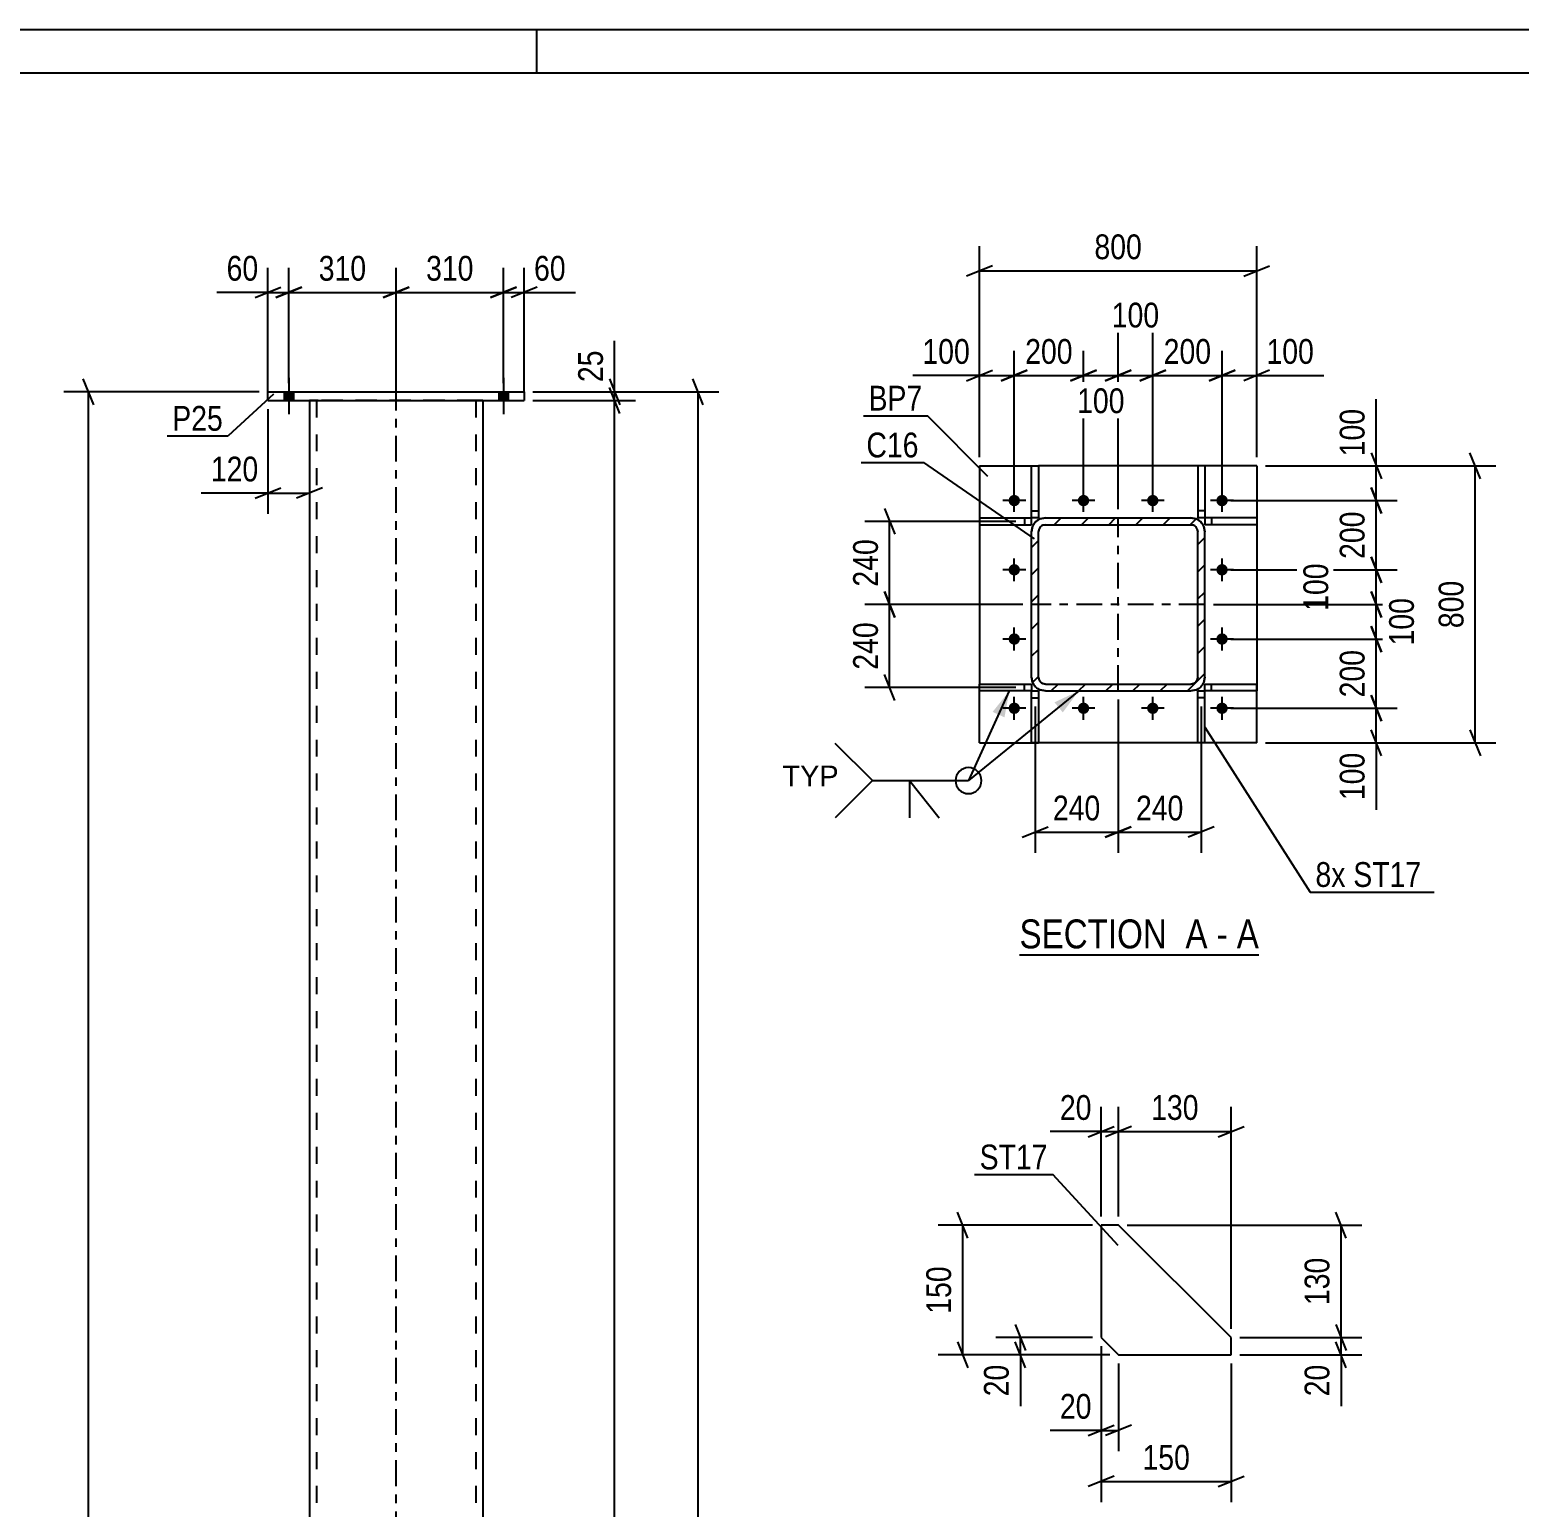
# Model space of a CAD drawing. Header units: millimetres. Extents: x 0 to 594, y 0 to 420.
# Drawn here: x 325.4 to 497.5, y 249.3 to 420 of the extents above; entities that cross this region are included whole.
import ezdxf

# ---------------------------------------------------------------- set-up
doc = ezdxf.new("R2010")
doc.units = ezdxf.units.MM
doc.linetypes.add('DXK_LINE_DOT2', pattern=[3.9198, 1.9599, -1.9599])
doc.linetypes.add('DXK_LINE_DOT3', pattern=[5.9187, 2.979, -0.9799, 0.9799, -0.9799])
doc.styles.add('Arial', font='ARIAL.TTF', dxfattribs={"height": 0.2})
doc.styles.add('Arial Narrow', font='ARIALN.TTF', dxfattribs={"height": 0.2})

# ---------------------------------------------------------------- blocks, each defined once
blk = doc.blocks.new('Unknown-708392085-1133')
at = {"color": 5, "linetype": 'Continuous'}
for p, q in [((594, 420), (0, 420)), ((384, 415), (384, 420)), ((589, 415), (5, 415))]:
    blk.add_line(p, q, dxfattribs=at)
blk = doc.blocks.new('Unknown-708392085-13 - 1914')
at = {"color": 6, "linetype": 'Continuous'}
blk.add_line((439.75, 313.11), (467.4, 313.11), dxfattribs=at)
at = {"color": 0, "linetype": 'Continuous'}
for points in [[(457.86, 313.86), (457.86, 317.36), (439.75, 317.36), (439.75, 313.86)], [(461.47, 313.86), (461.47, 317.36), (458.91, 317.36), (458.91, 313.86)], [(463.79, 313.86), (463.79, 317.36), (462.52, 317.36), (462.52, 313.86)], [(467.4, 313.86), (467.4, 317.36), (464.84, 317.36), (464.84, 313.86)]]:
    blk.add_wipeout(points, dxfattribs=at)
at = {"color": 7, "linetype": 'Continuous', "style": 'Arial Narrow'}
for s, p in [('SECTION ', (439.75, 313.86)), ('A', (458.91, 313.86)), ('A', (464.84, 313.86)), ('-', (462.52, 313.86))]:
    blk.add_text(s, height=3.34, dxfattribs=at).set_placement(p)
blk = doc.blocks.new('Bolt-708392085-11021 - 2180')
at = {"linetype": 'Continuous'}
blk.add_hatch(color=1, dxfattribs=at).paths.add_polyline_path([(379.6, 377.17), (380.68, 377.17), (380.68, 378.17), (379.6, 378.17)])
blk.add_hatch(color=1, dxfattribs=at).paths.add_polyline_path([(379.6, 377.17), (380.68, 377.17), (380.68, 378.17), (379.6, 378.17)])
blk.add_hatch(color=1, dxfattribs=at).paths.add_polyline_path([(379.6, 377.17), (380.68, 377.17), (380.68, 378.17), (379.6, 378.17)])
at = {"color": 1, "linetype": 'Continuous'}
for p, q in [((380.14, 379.77), (380.14, 375.57)), ((380.14, 379.77), (380.14, 375.57)), ((380.14, 379.77), (380.14, 375.57)), ((379.6, 378.17), (379.6, 377.17)), ((379.6, 378.17), (379.6, 377.17)), ((379.6, 378.17), (379.6, 377.17)), ((380.68, 378.17), (380.68, 377.17)), ((380.68, 378.17), (380.68, 377.17)), ((380.68, 378.17), (380.68, 377.17))]:
    blk.add_line(p, q, dxfattribs=at)
blk = doc.blocks.new('Part-708392085-2211 - 2180')
at = {"color": 2, "linetype": 'Continuous'}
for p, q in [((352.94, 378.17), (352.94, 378.17)), ((352.94, 377.17), (352.94, 378.17)), ((352.94, 378.17), (382.54, 378.17)), ((352.94, 377.17), (352.94, 377.17)), ((352.94, 377.17), (382.54, 377.17)), ((382.54, 378.17), (382.54, 378.17)), ((382.54, 378.17), (382.54, 377.17))]:
    blk.add_line(p, q, dxfattribs=at)
at = {"color": 7, "linetype": 'DXK_LINE_DOT2'}
for p, q in [((352.94, 378.17), (382.54, 378.17)), ((352.94, 377.17), (382.54, 377.17))]:
    blk.add_line(p, q, dxfattribs=at)
blk = doc.blocks.new('Bolt-708392085-2212 - 2180')
at = {"linetype": 'Continuous'}
blk.add_hatch(color=1, dxfattribs=at).paths.add_polyline_path([(354.8, 377.17), (355.88, 377.17), (355.88, 378.17), (354.8, 378.17)])
blk.add_hatch(color=1, dxfattribs=at).paths.add_polyline_path([(354.8, 377.17), (355.88, 377.17), (355.88, 378.17), (354.8, 378.17)])
blk.add_hatch(color=1, dxfattribs=at).paths.add_polyline_path([(354.8, 377.17), (355.88, 377.17), (355.88, 378.17), (354.8, 378.17)])
at = {"color": 1, "linetype": 'Continuous'}
for p, q in [((355.34, 379.77), (355.34, 375.57)), ((355.34, 379.77), (355.34, 375.57)), ((355.34, 379.77), (355.34, 375.57)), ((354.8, 378.17), (354.8, 377.17)), ((354.8, 378.17), (354.8, 377.17)), ((354.8, 378.17), (354.8, 377.17)), ((355.88, 378.17), (355.88, 377.17)), ((355.88, 378.17), (355.88, 377.17)), ((355.88, 378.17), (355.88, 377.17))]:
    blk.add_line(p, q, dxfattribs=at)
blk = doc.blocks.new('Part-708392085-11020 - 2180')
at = {"color": 7, "linetype": 'DXK_LINE_DOT3'}
blk.add_line((367.74, 109.68), (367.74, 384.54), dxfattribs=at)
at = {"color": 2, "linetype": 'Continuous'}
for p, q in [((357.74, 377.17), (357.74, 113.79)), ((377.74, 377.17), (377.74, 113.79))]:
    blk.add_line(p, q, dxfattribs=at)
at = {"color": 7, "linetype": 'DXK_LINE_DOT2'}
for p, q in [((357.74, 377.17), (357.74, 377.17)), ((357.74, 377.17), (357.74, 377.17)), ((357.74, 377.17), (357.87, 377.17)), ((357.87, 377.17), (357.74, 377.17)), ((357.87, 377.17), (358.21, 377.17)), ((358.73, 377.17), (357.87, 377.17)), ((358.21, 377.17), (358.73, 377.17)), ((358.54, 377.17), (358.54, 113.79)), ((358.54, 377.17), (376.71, 377.17)), ((358.54, 377.17), (358.61, 377.17)), ((358.61, 377.17), (358.78, 377.17)), ((377.28, 377.17), (358.73, 377.17)), ((376.76, 377.17), (358.73, 377.17)), ((376.94, 377.17), (358.78, 377.17)), ((376.88, 377.17), (376.71, 377.17)), ((376.76, 377.17), (377.62, 377.17)), ((376.94, 377.17), (376.88, 377.17)), ((376.94, 377.17), (376.94, 113.79)), ((377.62, 377.17), (377.28, 377.17)), ((377.62, 377.17), (377.74, 377.17)), ((377.74, 377.17), (377.62, 377.17)), ((377.74, 377.17), (377.74, 377.17)), ((377.74, 377.17), (377.74, 377.17))]:
    blk.add_line(p, q, dxfattribs=at)
blk = doc.blocks.new('Part-708392085-1476 - 1460')
at = {"color": 2, "linetype": 'Continuous'}
for p, q in [((451.19, 281.88), (449.19, 281.88)), ((449.19, 281.88), (449.19, 268.88)), ((464.19, 268.88), (451.19, 281.88)), ((449.19, 268.88), (451.19, 266.88)), ((464.19, 266.88), (464.19, 268.88)), ((451.19, 266.88), (464.19, 266.88))]:
    blk.add_line(p, q, dxfattribs=at)
blk = doc.blocks.new('Part-708392085-1952 - 1914')
at = {"color": 2, "linetype": 'Continuous'}
for p, q in [((461.14, 343.6), (461.14, 344.4)), ((461.14, 344.4), (467.14, 344.4)), ((461.94, 343.6), (461.94, 344.4)), ((467.14, 344.4), (467.14, 343.6)), ((467.14, 343.6), (461.14, 343.6))]:
    blk.add_line(p, q, dxfattribs=at)
blk = doc.blocks.new('Part-708392085-1932 - 1914')
at = {"color": 2, "linetype": 'Continuous'}
for p, q in [((467.14, 363.6), (461.14, 363.6)), ((461.14, 363.6), (461.14, 362.8)), ((461.94, 363.6), (461.94, 362.8)), ((467.14, 363.6), (467.14, 362.8)), ((467.14, 362.8), (461.14, 362.8))]:
    blk.add_line(p, q, dxfattribs=at)
blk = doc.blocks.new('Bolt-708392085-1917 - 1914')
at = {"linetype": 'Continuous'}
for points in [[(439.14, 364.94, -1), (439.14, 366.26, -1)], [(447.14, 364.94, -1), (447.14, 366.26, -1)], [(455.14, 364.94, -1), (455.14, 366.26, -1)], [(463.14, 364.94, -1), (463.14, 366.26, -1)], [(439.14, 356.94, -1), (439.14, 358.26, -1)], [(463.14, 356.94, -1), (463.14, 358.26, -1)], [(439.14, 348.94, -1), (439.14, 350.26, -1)], [(463.14, 348.94, -1), (463.14, 350.26, -1)], [(439.14, 340.94, -1), (439.14, 342.26, -1)], [(447.14, 340.94, -1), (447.14, 342.26, -1)], [(455.14, 340.94, -1), (455.14, 342.26, -1)], [(463.14, 340.94, -1), (463.14, 342.26, -1)]]:
    blk.add_hatch(color=1, dxfattribs=at).paths.add_polyline_path(points)
at = {"color": 1, "linetype": 'Continuous'}
for p, q in [((439.14, 364.28), (439.14, 366.92)), ((447.14, 364.28), (447.14, 366.92)), ((455.14, 364.28), (455.14, 366.92)), ((463.14, 364.28), (463.14, 366.92)), ((440.46, 365.6), (437.82, 365.6)), ((448.46, 365.6), (445.82, 365.6)), ((456.46, 365.6), (453.82, 365.6)), ((464.46, 365.6), (461.82, 365.6)), ((439.14, 356.28), (439.14, 358.92)), ((463.14, 356.28), (463.14, 358.92)), ((440.46, 357.6), (437.82, 357.6)), ((464.46, 357.6), (461.82, 357.6)), ((440.46, 349.6), (437.82, 349.6)), ((439.14, 348.28), (439.14, 350.92)), ((464.46, 349.6), (461.82, 349.6)), ((463.14, 348.28), (463.14, 350.92)), ((439.14, 340.28), (439.14, 342.92)), ((447.14, 340.28), (447.14, 342.92)), ((455.14, 340.28), (455.14, 342.92)), ((463.14, 340.28), (463.14, 342.92)), ((440.46, 341.6), (437.82, 341.6)), ((448.46, 341.6), (445.82, 341.6)), ((456.46, 341.6), (453.82, 341.6)), ((464.46, 341.6), (461.82, 341.6))]:
    blk.add_line(p, q, dxfattribs=at)
blk = doc.blocks.new('Part-708392085-1942 - 1914')
at = {"color": 2, "linetype": 'Continuous'}
for p, q in [((435.14, 363.6), (441.14, 363.6)), ((435.14, 363.6), (435.14, 362.8)), ((440.34, 363.6), (440.34, 362.8)), ((441.14, 362.8), (441.14, 363.6)), ((435.14, 362.8), (441.14, 362.8))]:
    blk.add_line(p, q, dxfattribs=at)
blk = doc.blocks.new('Part-708392085-1922 - 1914')
at = {"linetype": 'Continuous'}
h = blk.add_hatch(dxfattribs=at)
h.set_pattern_fill('', scale=0.7, style=0, pattern_type=0)
h.set_pattern_definition([(45, (441.2626, 344.5858), (-1.57154, 1.57154), [])])
h.paths.add_polyline_path([(441.14, 345.2), (441.26, 344.59), (441.61, 344.07), (442.13, 343.72), (442.74, 343.6), (459.54, 343.6), (460.15, 343.72), (460.67, 344.07), (461.02, 344.59), (461.14, 345.2), (461.14, 362), (461.02, 362.61), (460.67, 363.13), (460.15, 363.48), (459.54, 363.6), (442.74, 363.6), (442.13, 363.48), (441.61, 363.13), (441.26, 362.61), (441.14, 362)])
h.paths.add_polyline_path([(442, 362.3), (442.18, 362.56), (442.43, 362.74), (442.74, 362.8), (459.54, 362.8), (459.85, 362.74), (460.11, 362.56), (460.28, 362.3), (460.34, 362), (460.34, 345.2), (460.28, 344.89), (460.11, 344.63), (459.85, 344.46), (459.54, 344.4), (442.74, 344.4), (442.43, 344.46), (442.18, 344.63), (442, 344.89), (441.94, 345.2), (441.94, 362)])
at = {"color": 7, "linetype": 'DXK_LINE_DOT2'}
for p, q in [((442.13, 363.48), (442.74, 363.6)), ((442.74, 363.6), (459.54, 363.6)), ((459.54, 363.6), (460.15, 363.48)), ((441.14, 362), (441.26, 362.61)), ((441.14, 345.2), (441.14, 362)), ((442, 362.3), (441.94, 362)), ((441.94, 345.2), (441.94, 362)), ((442.74, 362.8), (442.43, 362.74)), ((442.74, 362.8), (459.54, 362.8)), ((459.85, 362.74), (459.54, 362.8)), ((460.34, 362), (460.28, 362.3)), ((460.34, 345.2), (460.34, 362)), ((461.02, 362.61), (461.14, 362)), ((461.14, 345.2), (461.14, 362)), ((441.26, 344.59), (441.14, 345.2)), ((441.94, 345.2), (442, 344.89)), ((442.43, 344.46), (442.74, 344.4)), ((442.74, 344.4), (459.54, 344.4)), ((459.54, 344.4), (459.85, 344.46)), ((460.28, 344.89), (460.34, 345.2)), ((461.14, 345.2), (461.02, 344.59)), ((442.74, 343.6), (442.13, 343.72)), ((442.74, 343.6), (459.54, 343.6)), ((460.15, 343.72), (459.54, 343.6))]:
    blk.add_line(p, q, dxfattribs=at)
at = {"color": 2, "linetype": 'Continuous'}
for p, q in [((442.74, 363.6), (442.13, 363.48)), ((442.74, 363.6), (459.54, 363.6)), ((460.15, 363.48), (459.54, 363.6)), ((441.26, 362.61), (441.14, 362)), ((441.14, 345.2), (441.14, 362)), ((441.94, 362), (442, 362.3)), ((441.94, 345.2), (441.94, 362)), ((442.43, 362.74), (442.74, 362.8)), ((442.74, 362.8), (459.54, 362.8)), ((459.54, 362.8), (459.85, 362.74)), ((460.28, 362.3), (460.34, 362)), ((460.34, 345.2), (460.34, 362)), ((461.14, 362), (461.02, 362.61)), ((461.14, 345.2), (461.14, 362)), ((441.14, 345.2), (441.26, 344.59)), ((442, 344.89), (441.94, 345.2)), ((442.74, 344.4), (442.43, 344.46)), ((442.74, 344.4), (459.54, 344.4)), ((459.85, 344.46), (459.54, 344.4)), ((460.34, 345.2), (460.28, 344.89)), ((461.02, 344.59), (461.14, 345.2)), ((442.13, 343.72), (442.74, 343.6)), ((442.74, 343.6), (459.54, 343.6)), ((459.54, 343.6), (460.15, 343.72))]:
    blk.add_line(p, q, dxfattribs=at)
at = {"color": 7, "linetype": 'DXK_LINE_DOT3'}
for p, q in [((451.14, 343.6), (451.14, 363.6)), ((461.14, 353.6), (441.14, 353.6))]:
    blk.add_line(p, q, dxfattribs=at)
at = {"color": 7, "linetype": 'DXK_LINE_DOT2'}
for centre, radius, start, end in [((442.74, 362), 1.6, 112.5, 157.5), ((459.54, 362), 1.6, 22.5, 67.5), ((442.74, 362), 0.8, 112.5, 157.5), ((459.54, 362), 0.8, 22.5, 67.5), ((442.74, 345.2), 1.6, 202.5, 247.5), ((442.74, 345.2), 0.8, 202.5, 247.5), ((459.54, 345.2), 0.8, 292.5, 337.5), ((459.54, 345.2), 1.6, 292.5, 337.5)]:
    blk.add_arc(centre, radius, start, end, dxfattribs=at)
at = {"color": 2, "linetype": 'Continuous'}
for centre, radius, start, end in [((442.74, 362), 1.6, 112.5, 157.5), ((459.54, 362), 1.6, 22.5, 67.5), ((442.74, 362), 0.8, 112.5, 157.5), ((459.54, 362), 0.8, 22.5, 67.5), ((442.74, 345.2), 1.6, 202.5, 247.5), ((442.74, 345.2), 0.8, 202.5, 247.5), ((459.54, 345.2), 0.8, 292.5, 337.5), ((459.54, 345.2), 1.6, 292.5, 337.5)]:
    blk.add_arc(centre, radius, start, end, dxfattribs=at)
blk = doc.blocks.new('Part-708392085-1927 - 1914')
at = {"color": 2, "linetype": 'Continuous'}
for p, q in [((460.34, 337.6), (460.34, 343.6)), ((460.34, 343.6), (461.14, 343.6)), ((461.14, 342.8), (460.34, 342.8)), ((461.14, 337.6), (461.14, 343.6)), ((461.14, 337.6), (460.34, 337.6))]:
    blk.add_line(p, q, dxfattribs=at)
blk = doc.blocks.new('Part-708392085-1937 - 1914')
at = {"color": 2, "linetype": 'Continuous'}
for p, q in [((441.14, 343.6), (441.94, 343.6)), ((441.14, 337.6), (441.14, 343.6)), ((441.14, 342.8), (441.94, 342.8)), ((441.94, 343.6), (441.94, 337.6)), ((441.94, 337.6), (441.14, 337.6))]:
    blk.add_line(p, q, dxfattribs=at)
blk = doc.blocks.new('Part-708392085-1947 - 1914')
at = {"color": 2, "linetype": 'Continuous'}
for p, q in [((460.34, 369.6), (460.34, 363.6)), ((461.14, 369.6), (460.34, 369.6)), ((461.14, 369.6), (461.14, 363.6)), ((461.14, 364.4), (460.34, 364.4)), ((461.14, 363.6), (460.34, 363.6))]:
    blk.add_line(p, q, dxfattribs=at)
blk = doc.blocks.new('Part-708392085-1957 - 1914')
at = {"color": 2, "linetype": 'Continuous'}
for p, q in [((441.14, 369.6), (441.94, 369.6)), ((441.14, 363.6), (441.14, 369.6)), ((441.94, 369.6), (441.94, 363.6)), ((441.14, 364.4), (441.94, 364.4)), ((441.94, 363.6), (441.14, 363.6))]:
    blk.add_line(p, q, dxfattribs=at)
blk = doc.blocks.new('Part-708392085-1962 - 1914')
at = {"color": 2, "linetype": 'Continuous'}
for p, q in [((435.14, 344.4), (441.14, 344.4)), ((435.14, 343.6), (435.14, 344.4)), ((440.34, 343.6), (440.34, 344.4)), ((441.14, 344.4), (441.14, 343.6)), ((441.14, 343.6), (435.14, 343.6))]:
    blk.add_line(p, q, dxfattribs=at)
blk = doc.blocks.new('Part-708392085-1967 - 1914')
at = {"color": 2, "linetype": 'Continuous'}
for p, q in [((435.14, 369.6), (441.14, 369.6)), ((435.14, 369.6), (435.14, 363.6)), ((460.34, 369.6), (441.94, 369.6)), ((467.14, 369.6), (461.14, 369.6)), ((467.14, 369.6), (467.14, 363.6)), ((435.14, 362.8), (435.14, 344.4)), ((467.14, 362.8), (467.14, 344.4)), ((435.14, 337.6), (435.14, 343.6)), ((467.14, 337.6), (467.14, 343.6)), ((435.14, 337.6), (441.14, 337.6)), ((460.34, 337.6), (441.94, 337.6)), ((467.14, 337.6), (461.14, 337.6))]:
    blk.add_line(p, q, dxfattribs=at)
at = {"color": 7, "linetype": 'DXK_LINE_DOT2'}
for p, q in [((441.14, 369.6), (441.94, 369.6)), ((461.14, 369.6), (460.34, 369.6)), ((435.14, 363.6), (435.14, 362.8)), ((467.14, 363.6), (467.14, 362.8)), ((435.14, 343.6), (435.14, 344.4)), ((467.14, 343.6), (467.14, 344.4)), ((441.14, 337.6), (441.94, 337.6)), ((461.14, 337.6), (460.34, 337.6))]:
    blk.add_line(p, q, dxfattribs=at)
blk = doc.blocks.new('StraightDimension-708392085-2246 - 2180')
at = {"color": 7, "linetype": 'Continuous'}
for p, q in [((403.22, 376.67), (402.02, 379.67)), ((383.54, 378.17), (405.02, 378.17)), ((402.62, 89.17), (402.62, 378.17))]:
    blk.add_line(p, q, dxfattribs=at)
blk = doc.blocks.new('StraightDimension-708392085-12405 - 2180')
at = {"color": 7, "linetype": 'Continuous'}
for p, q in [((332.81, 376.67), (331.61, 379.67)), ((351.94, 378.17), (329.36, 378.17)), ((332.21, 89.17), (332.21, 378.17))]:
    blk.add_line(p, q, dxfattribs=at)
blk = doc.blocks.new('StraightDimension-708392085-2241 - 2180')
at = {"color": 7, "linetype": 'Continuous'}
for p, q in [((392.38, 379.67), (393.58, 376.67)), ((393.58, 375.67), (392.38, 378.67)), ((383.54, 378.17), (395.38, 378.17)), ((383.54, 377.17), (395.38, 377.17)), ((392.98, 377.17), (392.98, 378.17))]:
    blk.add_line(p, q, dxfattribs=at)
at = {"color": 0}
blk.add_wipeout([(392.23, 383.55), (388.03, 383.55), (388.03, 378.69), (392.23, 378.69)], dxfattribs=at)
at = {"color": 7, "linetype": 'Continuous'}
blk.add_line((392.98, 378.17), (392.98, 384.07), dxfattribs=at)
blk.add_line((392.98, 378.17), (392.98, 384.07), dxfattribs=at)
at = {"color": 3, "style": 'Arial Narrow'}
blk.add_text('25', height=2.863, rotation=90.0002, dxfattribs=at).set_placement((391.63, 379.29))
blk = doc.blocks.new('StraightDimension-708392085-2221 - 2180')
at = {"color": 7, "linetype": 'Continuous'}
for p, q in [((352.94, 378.17), (352.94, 392.51)), ((355.34, 379.17), (355.34, 392.51)), ((351.44, 389.06), (354.44, 390.26)), ((352.94, 389.66), (355.34, 389.66)), ((356.84, 390.26), (353.84, 389.06))]:
    blk.add_line(p, q, dxfattribs=at)
at = {"color": 0}
blk.add_wipeout([(352.42, 390.41), (352.42, 394.61), (347.56, 394.61), (347.56, 390.41)], dxfattribs=at)
at = {"color": 7, "linetype": 'Continuous'}
blk.add_line((352.94, 389.66), (347.04, 389.66), dxfattribs=at)
blk.add_line((352.94, 389.66), (347.04, 389.66), dxfattribs=at)
at = {"color": 3, "style": 'Arial Narrow'}
blk.add_text('60', height=2.863, dxfattribs=at).set_placement((348.16, 391.01))
blk = doc.blocks.new('StraightDimension-708392085-2222 - 2180')
at = {"color": 7, "linetype": 'Continuous'}
for p, q in [((355.34, 379.17), (355.34, 392.51)), ((367.74, 378.17), (367.74, 392.51)), ((353.84, 389.06), (356.84, 390.26)), ((355.34, 389.66), (367.74, 389.66)), ((369.24, 390.26), (366.24, 389.06))]:
    blk.add_line(p, q, dxfattribs=at)
at = {"color": 0}
blk.add_wipeout([(364.89, 390.41), (364.89, 394.61), (358.2, 394.61), (358.2, 390.41)], dxfattribs=at)
at = {"color": 3, "style": 'Arial Narrow'}
blk.add_text('310', height=2.863, dxfattribs=at).set_placement((358.8, 391.01))
blk = doc.blocks.new('StraightDimension-708392085-2223 - 2180')
at = {"color": 7, "linetype": 'Continuous'}
for p, q in [((367.74, 378.17), (367.74, 392.51)), ((380.14, 379.17), (380.14, 392.51)), ((366.24, 389.06), (369.24, 390.26)), ((367.74, 389.66), (380.14, 389.66)), ((381.64, 390.26), (378.64, 389.06))]:
    blk.add_line(p, q, dxfattribs=at)
at = {"color": 0}
blk.add_wipeout([(377.29, 390.41), (377.29, 394.61), (370.6, 394.61), (370.6, 390.41)], dxfattribs=at)
at = {"color": 3, "style": 'Arial Narrow'}
blk.add_text('310', height=2.863, dxfattribs=at).set_placement((371.2, 391.01))
blk = doc.blocks.new('StraightDimension-708392085-2224 - 2180')
at = {"color": 7, "linetype": 'Continuous'}
for p, q in [((380.14, 379.17), (380.14, 392.51)), ((382.54, 378.17), (382.54, 392.51)), ((378.64, 389.06), (381.64, 390.26)), ((380.14, 389.66), (382.54, 389.66)), ((384.04, 390.26), (381.04, 389.06))]:
    blk.add_line(p, q, dxfattribs=at)
at = {"color": 0}
blk.add_wipeout([(387.93, 390.41), (387.93, 394.61), (383.07, 394.61), (383.07, 390.41)], dxfattribs=at)
at = {"color": 7, "linetype": 'Continuous'}
blk.add_line((382.54, 389.66), (388.45, 389.66), dxfattribs=at)
blk.add_line((382.54, 389.66), (388.45, 389.66), dxfattribs=at)
at = {"color": 3, "style": 'Arial Narrow'}
blk.add_text('60', height=2.863, dxfattribs=at).set_placement((383.67, 391.01))
blk = doc.blocks.new('StraightDimension-708392085-2235 - 2180')
at = {"color": 7, "linetype": 'Continuous'}
for p, q in [((393.58, 375.67), (392.38, 378.67)), ((383.54, 377.17), (395.38, 377.17)), ((392.98, 90.17), (392.98, 377.17))]:
    blk.add_line(p, q, dxfattribs=at)
blk = doc.blocks.new('StraightDimension-708392085-2298 - 2180')
at = {"color": 7, "linetype": 'Continuous'}
for p, q in [((352.94, 376.17), (352.94, 364.06)), ((357.74, 376.17), (357.74, 364.06)), ((351.44, 365.86), (354.44, 367.06)), ((352.94, 366.46), (357.74, 366.46)), ((359.24, 367.06), (356.24, 365.86))]:
    blk.add_line(p, q, dxfattribs=at)
at = {"color": 0}
blk.add_wipeout([(352.42, 367.21), (352.42, 371.41), (345.74, 371.41), (345.74, 367.21)], dxfattribs=at)
at = {"color": 7, "linetype": 'Continuous'}
blk.add_line((352.94, 366.46), (345.21, 366.46), dxfattribs=at)
blk.add_line((352.94, 366.46), (345.21, 366.46), dxfattribs=at)
at = {"color": 3, "style": 'Arial Narrow'}
blk.add_text('120', height=2.863, dxfattribs=at).set_placement((346.34, 367.81))
blk = doc.blocks.new('StraightDimension-708392085-1479 - 1460')
at = {"color": 7, "linetype": 'Continuous'}
for p, q in [((449.19, 282.88), (449.19, 295.54)), ((451.19, 282.88), (451.19, 295.54)), ((447.69, 292.09), (450.69, 293.29)), ((449.19, 292.69), (451.19, 292.69)), ((452.69, 293.29), (449.69, 292.09))]:
    blk.add_line(p, q, dxfattribs=at)
at = {"color": 0}
blk.add_wipeout([(448.67, 293.44), (448.67, 297.64), (443.81, 297.64), (443.81, 293.44)], dxfattribs=at)
at = {"color": 7, "linetype": 'Continuous'}
blk.add_line((449.19, 292.69), (443.29, 292.69), dxfattribs=at)
blk.add_line((449.19, 292.69), (443.29, 292.69), dxfattribs=at)
at = {"color": 3, "style": 'Arial Narrow'}
blk.add_text('20', height=2.863, dxfattribs=at).set_placement((444.41, 294.04))
blk = doc.blocks.new('StraightDimension-708392085-1537 - 1460')
at = {"color": 7, "linetype": 'Continuous'}
for p, q in [((476.29, 270.38), (477.49, 267.38)), ((465.19, 268.88), (479.29, 268.88)), ((476.89, 266.88), (476.89, 268.88)), ((465.19, 266.88), (479.29, 266.88)), ((477.49, 265.38), (476.29, 268.38))]:
    blk.add_line(p, q, dxfattribs=at)
at = {"color": 0}
blk.add_wipeout([(476.14, 266.35), (471.94, 266.35), (471.94, 261.5), (476.14, 261.5)], dxfattribs=at)
at = {"color": 7, "linetype": 'Continuous'}
blk.add_line((476.89, 266.88), (476.89, 260.97), dxfattribs=at)
blk.add_line((476.89, 266.88), (476.89, 260.97), dxfattribs=at)
at = {"color": 3, "style": 'Arial Narrow'}
blk.add_text('20', height=2.863, rotation=90.0002, dxfattribs=at).set_placement((475.54, 262.1))
blk = doc.blocks.new('StraightDimension-708392085-1557 - 1460')
at = {"color": 7, "linetype": 'Continuous'}
for p, q in [((449.19, 267.88), (449.19, 249.86)), ((464.19, 265.88), (464.19, 249.86)), ((450.69, 252.86), (447.69, 251.66)), ((449.19, 252.26), (464.19, 252.26)), ((462.69, 251.66), (465.69, 252.86))]:
    blk.add_line(p, q, dxfattribs=at)
at = {"color": 0}
blk.add_wipeout([(460.03, 253.01), (460.03, 257.21), (453.35, 257.21), (453.35, 253.01)], dxfattribs=at)
at = {"color": 3, "style": 'Arial Narrow'}
blk.add_text('150', height=2.863, dxfattribs=at).set_placement((453.95, 253.61))
blk = doc.blocks.new('StraightDimension-708392085-1499 - 1460')
at = {"color": 7, "linetype": 'Continuous'}
for p, q in [((451.19, 282.88), (451.19, 295.54)), ((464.19, 269.88), (464.19, 295.54)), ((452.69, 293.29), (449.69, 292.09)), ((451.19, 292.69), (464.19, 292.69)), ((462.69, 292.09), (465.69, 293.29))]:
    blk.add_line(p, q, dxfattribs=at)
at = {"color": 0}
blk.add_wipeout([(461.03, 293.44), (461.03, 297.64), (454.35, 297.64), (454.35, 293.44)], dxfattribs=at)
at = {"color": 3, "style": 'Arial Narrow'}
blk.add_text('130', height=2.863, dxfattribs=at).set_placement((454.95, 294.04))
blk = doc.blocks.new('StraightDimension-708392085-1544 - 1460')
at = {"color": 7, "linetype": 'Continuous'}
for p, q in [((439.25, 270.38), (440.45, 267.38)), ((448.19, 268.88), (437, 268.88)), ((439.85, 266.88), (439.85, 268.88)), ((450.19, 266.88), (437, 266.88)), ((440.45, 265.38), (439.25, 268.38))]:
    blk.add_line(p, q, dxfattribs=at)
at = {"color": 0}
blk.add_wipeout([(439.1, 266.35), (434.9, 266.35), (434.9, 261.5), (439.1, 261.5)], dxfattribs=at)
at = {"color": 7, "linetype": 'Continuous'}
blk.add_line((439.85, 266.88), (439.85, 260.97), dxfattribs=at)
blk.add_line((439.85, 266.88), (439.85, 260.97), dxfattribs=at)
at = {"color": 3, "style": 'Arial Narrow'}
blk.add_text('20', height=2.863, rotation=90.0002, dxfattribs=at).set_placement((438.5, 262.1))
blk = doc.blocks.new('StraightDimension-708392085-1529 - 1460')
at = {"color": 7, "linetype": 'Continuous'}
for p, q in [((477.49, 280.38), (476.29, 283.38)), ((452.19, 281.88), (479.29, 281.88)), ((476.89, 268.88), (476.89, 281.88)), ((476.29, 270.38), (477.49, 267.38)), ((465.19, 268.88), (479.29, 268.88))]:
    blk.add_line(p, q, dxfattribs=at)
at = {"color": 0}
blk.add_wipeout([(476.14, 278.72), (471.94, 278.72), (471.94, 272.04), (476.14, 272.04)], dxfattribs=at)
at = {"color": 3, "style": 'Arial Narrow'}
blk.add_text('130', height=2.863, rotation=90.0002, dxfattribs=at).set_placement((475.54, 272.64))
blk = doc.blocks.new('StraightDimension-708392085-1513 - 1460')
at = {"color": 7, "linetype": 'Continuous'}
for p, q in [((449.19, 267.88), (449.19, 255.76)), ((451.19, 265.88), (451.19, 255.76)), ((447.69, 257.56), (450.69, 258.76)), ((449.19, 258.16), (451.19, 258.16)), ((452.69, 258.76), (449.69, 257.56))]:
    blk.add_line(p, q, dxfattribs=at)
at = {"color": 0}
blk.add_wipeout([(448.67, 258.91), (448.67, 263.11), (443.81, 263.11), (443.81, 258.91)], dxfattribs=at)
at = {"color": 7, "linetype": 'Continuous'}
blk.add_line((449.19, 258.16), (443.29, 258.16), dxfattribs=at)
blk.add_line((449.19, 258.16), (443.29, 258.16), dxfattribs=at)
at = {"color": 3, "style": 'Arial Narrow'}
blk.add_text('20', height=2.863, dxfattribs=at).set_placement((444.41, 259.51))
blk = doc.blocks.new('StraightDimension-708392085-1566 - 1460')
at = {"color": 7, "linetype": 'Continuous'}
for p, q in [((433.79, 280.38), (432.59, 283.38)), ((448.19, 281.88), (430.34, 281.88)), ((433.19, 266.88), (433.19, 281.88)), ((450.19, 266.88), (430.34, 266.88)), ((432.59, 268.38), (433.79, 265.38))]:
    blk.add_line(p, q, dxfattribs=at)
at = {"color": 0}
blk.add_wipeout([(432.44, 277.72), (428.24, 277.72), (428.24, 271.04), (432.44, 271.04)], dxfattribs=at)
at = {"color": 3, "style": 'Arial Narrow'}
blk.add_text('150', height=2.863, rotation=90.0002, dxfattribs=at).set_placement((431.84, 271.64))
blk = doc.blocks.new('StraightDimension-708392085-11192 - 1914')
at = {"color": 7, "linetype": 'Continuous'}
for p, q in [((439.14, 366.6), (439.14, 382.9)), ((447.14, 366.6), (447.14, 382.9)), ((437.64, 379.45), (440.64, 380.65)), ((448.64, 380.65), (445.64, 379.45)), ((439.14, 380.05), (447.14, 380.05))]:
    blk.add_line(p, q, dxfattribs=at)
at = {"color": 0}
blk.add_wipeout([(446.48, 380.8), (446.48, 385), (439.8, 385), (439.8, 380.8)], dxfattribs=at)
at = {"color": 3, "style": 'Arial Narrow'}
blk.add_text('200', height=2.863, dxfattribs=at).set_placement((440.4, 381.4))
blk = doc.blocks.new('StraightDimension-708392085-1980 - 1914')
at = {"color": 7, "linetype": 'Continuous'}
for p, q in [((424.14, 355.1), (425.34, 352.1)), ((440.14, 353.6), (421.89, 353.6)), ((424.74, 344), (424.74, 353.6)), ((425.34, 342.5), (424.14, 345.5)), ((439.34, 344), (421.89, 344))]:
    blk.add_line(p, q, dxfattribs=at)
at = {"color": 0}
blk.add_wipeout([(423.99, 352.14), (419.79, 352.14), (419.79, 345.46), (423.99, 345.46)], dxfattribs=at)
at = {"color": 3, "style": 'Arial Narrow'}
blk.add_text('240', height=2.863, rotation=90.0002, dxfattribs=at).set_placement((423.39, 346.06))
blk = doc.blocks.new('StraightDimension-708392085-1986 - 1914')
at = {"color": 7, "linetype": 'Continuous'}
for p, q in [((451.14, 342.6), (451.14, 324.89)), ((460.74, 341.8), (460.74, 324.89)), ((449.64, 326.69), (452.64, 327.89)), ((451.14, 327.29), (460.74, 327.29)), ((462.24, 327.89), (459.24, 326.69))]:
    blk.add_line(p, q, dxfattribs=at)
at = {"color": 0}
blk.add_wipeout([(459.28, 328.04), (459.28, 332.24), (452.6, 332.24), (452.6, 328.04)], dxfattribs=at)
at = {"color": 3, "style": 'Arial Narrow'}
blk.add_text('240', height=2.863, dxfattribs=at).set_placement((453.2, 328.64))
blk = doc.blocks.new('StraightDimension-708392085-11189 - 1914')
at = {"color": 7, "linetype": 'Continuous'}
for p, q in [((455.14, 366.6), (455.14, 382.9)), ((463.14, 366.6), (463.14, 382.9)), ((453.64, 379.45), (456.64, 380.65)), ((464.64, 380.65), (461.64, 379.45)), ((455.14, 380.05), (463.14, 380.05))]:
    blk.add_line(p, q, dxfattribs=at)
at = {"color": 0}
blk.add_wipeout([(462.48, 380.8), (462.48, 385), (455.8, 385), (455.8, 380.8)], dxfattribs=at)
at = {"color": 3, "style": 'Arial Narrow'}
blk.add_text('200', height=2.863, dxfattribs=at).set_placement((456.4, 381.4))
blk = doc.blocks.new('StraightDimension-708392085-11125 - 1914')
at = {"color": 7, "linetype": 'Continuous'}
for p, q in [((480.35, 351.1), (481.55, 348.1)), ((464.14, 349.6), (483.35, 349.6)), ((480.95, 341.6), (480.95, 349.6)), ((481.55, 340.1), (480.35, 343.1)), ((464.14, 341.6), (483.35, 341.6))]:
    blk.add_line(p, q, dxfattribs=at)
at = {"color": 0}
blk.add_wipeout([(480.2, 348.94), (476, 348.94), (476, 342.26), (480.2, 342.26)], dxfattribs=at)
at = {"color": 3, "style": 'Arial Narrow'}
blk.add_text('200', height=2.863, rotation=90.0002, dxfattribs=at).set_placement((479.6, 342.86))
blk = doc.blocks.new('StraightDimension-708392085-1975 - 1914')
at = {"color": 7, "linetype": 'Continuous'}
for p, q in [((439.34, 363.2), (421.89, 363.2)), ((424.14, 364.7), (425.34, 361.7)), ((424.74, 353.6), (424.74, 363.2)), ((425.34, 352.1), (424.14, 355.1)), ((440.14, 353.6), (421.89, 353.6))]:
    blk.add_line(p, q, dxfattribs=at)
at = {"color": 0}
blk.add_wipeout([(423.99, 361.74), (419.79, 361.74), (419.79, 355.06), (423.99, 355.06)], dxfattribs=at)
at = {"color": 3, "style": 'Arial Narrow'}
blk.add_text('240', height=2.863, rotation=90.0002, dxfattribs=at).set_placement((423.39, 355.66))
blk = doc.blocks.new('StraightDimension-708392085-1993 - 1914')
at = {"color": 7, "linetype": 'Continuous'}
for p, q in [((451.14, 342.6), (451.14, 324.89)), ((441.54, 341.8), (441.54, 324.89)), ((440.04, 326.69), (443.04, 327.89)), ((441.54, 327.29), (451.14, 327.29)), ((452.64, 327.89), (449.64, 326.69))]:
    blk.add_line(p, q, dxfattribs=at)
at = {"color": 0}
blk.add_wipeout([(449.68, 328.04), (449.68, 332.24), (443, 332.24), (443, 328.04)], dxfattribs=at)
at = {"color": 3, "style": 'Arial Narrow'}
blk.add_text('240', height=2.863, dxfattribs=at).set_placement((443.6, 328.64))
blk = doc.blocks.new('StraightDimension-708392085-2095 - 1914')
at = {"color": 7, "linetype": 'Continuous'}
for p, q in [((435.14, 370.6), (435.14, 394.99)), ((467.14, 370.6), (467.14, 394.99)), ((436.64, 392.74), (433.64, 391.54)), ((465.64, 391.54), (468.64, 392.74)), ((435.14, 392.14), (467.14, 392.14))]:
    blk.add_line(p, q, dxfattribs=at)
at = {"color": 0}
blk.add_wipeout([(454.48, 392.89), (454.48, 397.09), (447.8, 397.09), (447.8, 392.89)], dxfattribs=at)
at = {"color": 3, "style": 'Arial Narrow'}
blk.add_text('800', height=2.863, dxfattribs=at).set_placement((448.4, 393.49))
blk = doc.blocks.new('StraightDimension-708392085-2106 - 1914')
at = {"color": 7, "linetype": 'Continuous'}
for p, q in [((492.98, 368.1), (491.78, 371.1)), ((468.14, 369.6), (494.78, 369.6)), ((492.38, 337.6), (492.38, 369.6)), ((491.78, 339.1), (492.98, 336.1)), ((468.14, 337.6), (494.78, 337.6))]:
    blk.add_line(p, q, dxfattribs=at)
at = {"color": 0}
blk.add_wipeout([(491.63, 356.94), (487.43, 356.94), (487.43, 350.26), (491.63, 350.26)], dxfattribs=at)
at = {"color": 3, "style": 'Arial Narrow'}
blk.add_text('800', height=2.863, rotation=90.0002, dxfattribs=at).set_placement((491.03, 350.86))
blk = doc.blocks.new('StraightDimension-708392085-11121 - 1914')
at = {"color": 7, "linetype": 'Continuous'}
for p, q in [((480.35, 371.1), (481.55, 368.1)), ((468.14, 369.6), (483.35, 369.6)), ((480.95, 365.6), (480.95, 369.6)), ((481.55, 364.1), (480.35, 367.1)), ((464.14, 365.6), (483.35, 365.6))]:
    blk.add_line(p, q, dxfattribs=at)
at = {"color": 0}
blk.add_wipeout([(480.2, 376.81), (476, 376.81), (476, 370.12), (480.2, 370.12)], dxfattribs=at)
at = {"color": 7, "linetype": 'Continuous'}
blk.add_line((480.95, 369.6), (480.95, 377.33), dxfattribs=at)
blk.add_line((480.95, 369.6), (480.95, 377.33), dxfattribs=at)
at = {"color": 3, "style": 'Arial Narrow'}
blk.add_text('100', height=2.863, rotation=90.0002, dxfattribs=at).set_placement((479.6, 370.72))
blk = doc.blocks.new('StraightDimension-708392085-11122 - 1914')
at = {"color": 7, "linetype": 'Continuous'}
for p, q in [((480.35, 367.1), (481.55, 364.1)), ((464.14, 365.6), (483.35, 365.6)), ((480.95, 357.6), (480.95, 365.6)), ((481.55, 356.1), (480.35, 359.1)), ((464.14, 357.6), (483.35, 357.6))]:
    blk.add_line(p, q, dxfattribs=at)
at = {"color": 0}
blk.add_wipeout([(480.2, 364.94), (476, 364.94), (476, 358.26), (480.2, 358.26)], dxfattribs=at)
at = {"color": 3, "style": 'Arial Narrow'}
blk.add_text('200', height=2.863, rotation=90.0002, dxfattribs=at).set_placement((479.6, 358.86))
blk = doc.blocks.new('StraightDimension-708392085-11123 - 1914')
at = {"color": 7, "linetype": 'Continuous'}
for p, q in [((480.35, 359.1), (481.55, 356.1)), ((464.14, 357.6), (483.35, 357.6)), ((480.95, 353.6), (480.95, 357.6)), ((481.55, 352.1), (480.35, 355.1)), ((462.14, 353.6), (483.35, 353.6))]:
    blk.add_line(p, q, dxfattribs=at)
at = {"color": 0}
blk.add_wipeout([(476, 358.94), (471.8, 358.94), (471.8, 352.26), (476, 352.26)], dxfattribs=at)
at = {"color": 3, "style": 'Arial Narrow'}
blk.add_text('100', height=2.863, rotation=90.0002, dxfattribs=at).set_placement((475.4, 352.86))
blk = doc.blocks.new('StraightDimension-708392085-11188 - 1914')
at = {"color": 7, "linetype": 'Continuous'}
for p, q in [((463.14, 366.6), (463.14, 382.9)), ((467.14, 370.6), (467.14, 382.9)), ((461.64, 379.45), (464.64, 380.65)), ((468.64, 380.65), (465.64, 379.45)), ((463.14, 380.05), (467.14, 380.05))]:
    blk.add_line(p, q, dxfattribs=at)
at = {"color": 0}
blk.add_wipeout([(474.35, 380.8), (474.35, 385), (467.67, 385), (467.67, 380.8)], dxfattribs=at)
at = {"color": 7, "linetype": 'Continuous'}
blk.add_line((467.14, 380.05), (474.88, 380.05), dxfattribs=at)
blk.add_line((467.14, 380.05), (474.88, 380.05), dxfattribs=at)
at = {"color": 3, "style": 'Arial Narrow'}
blk.add_text('100', height=2.863, dxfattribs=at).set_placement((468.27, 381.4))
blk = doc.blocks.new('StraightDimension-708392085-11124 - 1914')
at = {"color": 7, "linetype": 'Continuous'}
for p, q in [((480.35, 355.1), (481.55, 352.1)), ((462.14, 353.6), (483.8, 353.6)), ((480.95, 349.6), (480.95, 353.6)), ((481.55, 348.1), (480.35, 351.1)), ((464.14, 349.6), (483.8, 349.6))]:
    blk.add_line(p, q, dxfattribs=at)
at = {"color": 0}
blk.add_wipeout([(485.9, 354.94), (481.7, 354.94), (481.7, 348.26), (485.9, 348.26)], dxfattribs=at)
at = {"color": 3, "style": 'Arial Narrow'}
blk.add_text('100', height=2.863, rotation=90.0002, dxfattribs=at).set_placement((485.3, 348.86))
blk = doc.blocks.new('StraightDimension-708392085-11190 - 1914')
at = {"color": 7, "linetype": 'Continuous'}
for p, q in [((451.14, 364.6), (451.14, 387.1)), ((455.14, 366.6), (455.14, 387.1)), ((449.64, 379.45), (452.64, 380.65)), ((456.64, 380.65), (453.64, 379.45)), ((451.14, 380.05), (455.14, 380.05))]:
    blk.add_line(p, q, dxfattribs=at)
at = {"color": 0}
blk.add_wipeout([(456.48, 385), (456.48, 389.2), (449.8, 389.2), (449.8, 385)], dxfattribs=at)
at = {"color": 3, "style": 'Arial Narrow'}
blk.add_text('100', height=2.863, dxfattribs=at).set_placement((450.4, 385.6))
blk = doc.blocks.new('StraightDimension-708392085-11126 - 1914')
at = {"color": 7, "linetype": 'Continuous'}
for p, q in [((480.35, 343.1), (481.55, 340.1)), ((464.14, 341.6), (483.35, 341.6)), ((480.95, 337.6), (480.95, 341.6)), ((481.55, 336.1), (480.35, 339.1)), ((468.14, 337.6), (483.35, 337.6))]:
    blk.add_line(p, q, dxfattribs=at)
at = {"color": 0}
blk.add_wipeout([(480.2, 337.07), (476, 337.07), (476, 330.39), (480.2, 330.39)], dxfattribs=at)
at = {"color": 7, "linetype": 'Continuous'}
blk.add_line((480.95, 337.6), (480.95, 329.86), dxfattribs=at)
blk.add_line((480.95, 337.6), (480.95, 329.86), dxfattribs=at)
at = {"color": 3, "style": 'Arial Narrow'}
blk.add_text('100', height=2.863, rotation=90.0002, dxfattribs=at).set_placement((479.6, 330.99))
blk = doc.blocks.new('StraightDimension-708392085-11191 - 1914')
at = {"color": 7, "linetype": 'Continuous'}
for p, q in [((447.14, 366.6), (447.14, 382.45)), ((451.14, 364.6), (451.14, 382.45)), ((445.64, 379.45), (448.64, 380.65)), ((452.64, 380.65), (449.64, 379.45)), ((447.14, 380.05), (451.14, 380.05))]:
    blk.add_line(p, q, dxfattribs=at)
at = {"color": 0}
blk.add_wipeout([(452.48, 375.1), (452.48, 379.3), (445.8, 379.3), (445.8, 375.1)], dxfattribs=at)
at = {"color": 3, "style": 'Arial Narrow'}
blk.add_text('100', height=2.863, dxfattribs=at).set_placement((446.4, 375.7))
blk = doc.blocks.new('StraightDimension-708392085-11193 - 1914')
at = {"color": 7, "linetype": 'Continuous'}
for p, q in [((435.14, 370.6), (435.14, 382.9)), ((439.14, 366.6), (439.14, 382.9)), ((433.64, 379.45), (436.64, 380.65)), ((440.64, 380.65), (437.64, 379.45)), ((435.14, 380.05), (439.14, 380.05))]:
    blk.add_line(p, q, dxfattribs=at)
at = {"color": 0}
blk.add_wipeout([(434.62, 380.8), (434.62, 385), (427.93, 385), (427.93, 380.8)], dxfattribs=at)
at = {"color": 7, "linetype": 'Continuous'}
blk.add_line((435.14, 380.05), (427.41, 380.05), dxfattribs=at)
blk.add_line((435.14, 380.05), (427.41, 380.05), dxfattribs=at)
at = {"color": 3, "style": 'Arial Narrow'}
blk.add_text('100', height=2.863, dxfattribs=at).set_placement((428.53, 381.4))
blk = doc.blocks.new('Mark-708392085-2207 - 2180')
at = {"color": 0}
blk.add_wipeout([(347.73, 373.67), (347.73, 376.67), (341.88, 376.67), (341.88, 373.67)], dxfattribs=at)
blk.add_wipeout([(347.73, 373.67), (347.73, 376.67), (341.88, 376.67), (341.88, 373.67)], dxfattribs=at)
at = {"color": 30, "linetype": 'Continuous'}
for p in [(353.59, 377.91), (341.28, 373.07)]:
    blk.add_line(p, (348.33, 373.07), dxfattribs=at)
at = {"color": 3, "style": 'Arial Narrow'}
blk.add_text('P25', height=2.863, dxfattribs=at).set_placement((341.88, 373.67))
blk = doc.blocks.new('Mark-708392085-1472 - 1460')
at = {"color": 0}
blk.add_wipeout([(442.99, 288.32), (442.99, 291.32), (435.14, 291.32), (435.14, 288.32)], dxfattribs=at)
blk.add_wipeout([(442.99, 288.32), (442.99, 291.32), (435.14, 291.32), (435.14, 288.32)], dxfattribs=at)
at = {"color": 30, "linetype": 'Continuous'}
for p in [(434.54, 287.72), (451.16, 279.52)]:
    blk.add_line(p, (443.59, 287.72), dxfattribs=at)
at = {"color": 3, "style": 'Arial Narrow'}
blk.add_text('ST17', height=2.863, dxfattribs=at).set_placement((435.14, 288.32))
blk = doc.blocks.new('MarkSet-708392085-2165 - 1914')
at = {"color": 0}
for points in [[(477.4, 320.96), (477.4, 323.96), (473.93, 323.96), (473.93, 320.96)], [(486.16, 320.96), (486.16, 323.96), (478.3, 323.96), (478.3, 320.96)]]:
    blk.add_wipeout(points, dxfattribs=at)
for points in [[(477.4, 320.96), (477.4, 323.96), (473.93, 323.96), (473.93, 320.96)], [(486.16, 320.96), (486.16, 323.96), (478.3, 323.96), (478.3, 320.96)]]:
    blk.add_wipeout(points, dxfattribs=at)
at = {"color": 30, "linetype": 'Continuous'}
for p, q in [((461.14, 339.4), (473.33, 320.36)), ((473.33, 320.36), (487.66, 320.36))]:
    blk.add_line(p, q, dxfattribs=at)
at = {"color": 3, "style": 'Arial Narrow'}
for s, p in [('8x', (473.93, 320.96)), ('ST17', (478.3, 320.96))]:
    blk.add_text(s, height=2.863, dxfattribs=at).set_placement(p)
blk = doc.blocks.new('Mark-708392085-1918 - 1914')
at = {"color": 0}
blk.add_wipeout([(428.09, 370.59), (428.09, 373.59), (422.06, 373.59), (422.06, 370.59)], dxfattribs=at)
blk.add_wipeout([(428.09, 370.59), (428.09, 373.59), (422.06, 373.59), (422.06, 370.59)], dxfattribs=at)
at = {"color": 30, "linetype": 'Continuous'}
for p in [(421.46, 369.99), (441.49, 361.19)]:
    blk.add_line(p, (428.69, 369.99), dxfattribs=at)
at = {"color": 3, "style": 'Arial Narrow'}
blk.add_text('C16', height=2.863, dxfattribs=at).set_placement((422.06, 370.59))
blk = doc.blocks.new('WeldMark-708392085-2116 - 1914')
at = {"linetype": 'Continuous'}
for points in [[(436.64, 341.18), (438.57, 343.6), (438.01, 340.56)], [(443.79, 342.29), (446.59, 343.6), (444.74, 341.12)]]:
    blk.add_hatch(color=30, dxfattribs=at).paths.add_polyline_path(points)
at = {"color": 30, "linetype": 'Continuous'}
for p in [(438.57, 343.6), (446.59, 343.6), (422.75, 333.24)]:
    blk.add_line(p, (433.85, 333.24), dxfattribs=at)
at = {"color": 3, "linetype": 'Continuous'}
for q in [(430.47, 328.95), (427.04, 328.95)]:
    blk.add_line((427.04, 333.24), q, dxfattribs=at)
for start, end in [(90, 270), (270, 90)]:
    blk.add_arc((433.85, 333.24), 1.5, start, end, dxfattribs=at)
at = {"color": 0, "linetype": 'Continuous'}
blk.add_wipeout([(418.85, 332.59), (418.85, 335.09), (412.37, 335.09), (412.37, 332.59)], dxfattribs=at)
blk.add_wipeout([(418.85, 332.59), (418.85, 335.09), (412.37, 335.09), (412.37, 332.59)], dxfattribs=at)
at = {"color": 3, "linetype": 'Continuous'}
for q in [(418.47, 337.52), (418.47, 328.95)]:
    blk.add_line((422.75, 333.24), q, dxfattribs=at)
at = {"color": 3, "linetype": 'Continuous', "style": 'Arial'}
blk.add_text('TYP', height=2.388, dxfattribs=at).set_placement((412.37, 332.59))
blk = doc.blocks.new('Mark-708392085-1963 - 1914')
at = {"color": 0}
blk.add_wipeout([(428.52, 376), (428.52, 379), (422.31, 379), (422.31, 376)], dxfattribs=at)
blk.add_wipeout([(428.52, 376), (428.52, 379), (422.31, 379), (422.31, 376)], dxfattribs=at)
at = {"color": 30, "linetype": 'Continuous'}
for p in [(421.71, 375.4), (436.09, 368.4)]:
    blk.add_line(p, (429.12, 375.4), dxfattribs=at)
at = {"color": 3, "style": 'Arial Narrow'}
blk.add_text('BP7', height=2.863, dxfattribs=at).set_placement((422.31, 376))

msp = doc.modelspace()

# ---------------------------------------------------------------- block references
for name in ['Unknown-708392085-1133', 'Part-708392085-11020 - 2180', 'Bolt-708392085-2212 - 2180', 'Bolt-708392085-11021 - 2180', 'Part-708392085-2211 - 2180', 'Part-708392085-1967 - 1914', 'Part-708392085-1957 - 1914', 'Part-708392085-1947 - 1914', 'Bolt-708392085-1917 - 1914', 'Part-708392085-1942 - 1914', 'Part-708392085-1922 - 1914', 'Part-708392085-1932 - 1914', 'Part-708392085-1962 - 1914', 'Part-708392085-1952 - 1914', 'Part-708392085-1937 - 1914', 'Part-708392085-1927 - 1914', 'Part-708392085-1476 - 1460']:
    msp.add_blockref(name, (0, 0))

# ---------------------------------------------------------------- next in the draw order: block references
for name in ['StraightDimension-708392085-11192 - 1914', 'StraightDimension-708392085-11189 - 1914', 'StraightDimension-708392085-12405 - 2180', 'StraightDimension-708392085-2246 - 2180', 'StraightDimension-708392085-1980 - 1914', 'StraightDimension-708392085-11125 - 1914', 'StraightDimension-708392085-1986 - 1914', 'Unknown-708392085-13 - 1914', 'StraightDimension-708392085-1479 - 1460', 'StraightDimension-708392085-1537 - 1460']:
    msp.add_blockref(name, (0, 0))

# ---------------------------------------------------------------- next in the draw order: block references
for name in ['StraightDimension-708392085-2095 - 1914', 'StraightDimension-708392085-2221 - 2180', 'StraightDimension-708392085-2241 - 2180', 'StraightDimension-708392085-2298 - 2180', 'StraightDimension-708392085-1975 - 1914', 'StraightDimension-708392085-1993 - 1914', 'StraightDimension-708392085-1499 - 1460', 'StraightDimension-708392085-1557 - 1460']:
    msp.add_blockref(name, (0, 0))

# ---------------------------------------------------------------- next in the draw order: block references
for name in ['StraightDimension-708392085-2222 - 2180', 'StraightDimension-708392085-11190 - 1914', 'StraightDimension-708392085-11193 - 1914', 'StraightDimension-708392085-2106 - 1914', 'WeldMark-708392085-2116 - 1914', 'StraightDimension-708392085-1529 - 1460', 'StraightDimension-708392085-1544 - 1460']:
    msp.add_blockref(name, (0, 0))

# ---------------------------------------------------------------- next in the draw order: block references
for name in ['StraightDimension-708392085-2223 - 2180', 'StraightDimension-708392085-11191 - 1914', 'Mark-708392085-2207 - 2180', 'StraightDimension-708392085-11121 - 1914', 'Mark-708392085-1918 - 1914', 'StraightDimension-708392085-11126 - 1914', 'StraightDimension-708392085-1513 - 1460']:
    msp.add_blockref(name, (0, 0))

# ---------------------------------------------------------------- next in the draw order: block references
for name in ['StraightDimension-708392085-2224 - 2180', 'Mark-708392085-1963 - 1914', 'StraightDimension-708392085-11122 - 1914', 'MarkSet-708392085-2165 - 1914', 'StraightDimension-708392085-1566 - 1460']:
    msp.add_blockref(name, (0, 0))

# ---------------------------------------------------------------- next in the draw order: block references
for name in ['StraightDimension-708392085-11188 - 1914', 'StraightDimension-708392085-2235 - 2180', 'StraightDimension-708392085-11123 - 1914', 'Mark-708392085-1472 - 1460']:
    msp.add_blockref(name, (0, 0))

# ---------------------------------------------------------------- next in the draw order: block references
msp.add_blockref('StraightDimension-708392085-11124 - 1914', (0, 0))

doc.saveas('drawing.dxf')
